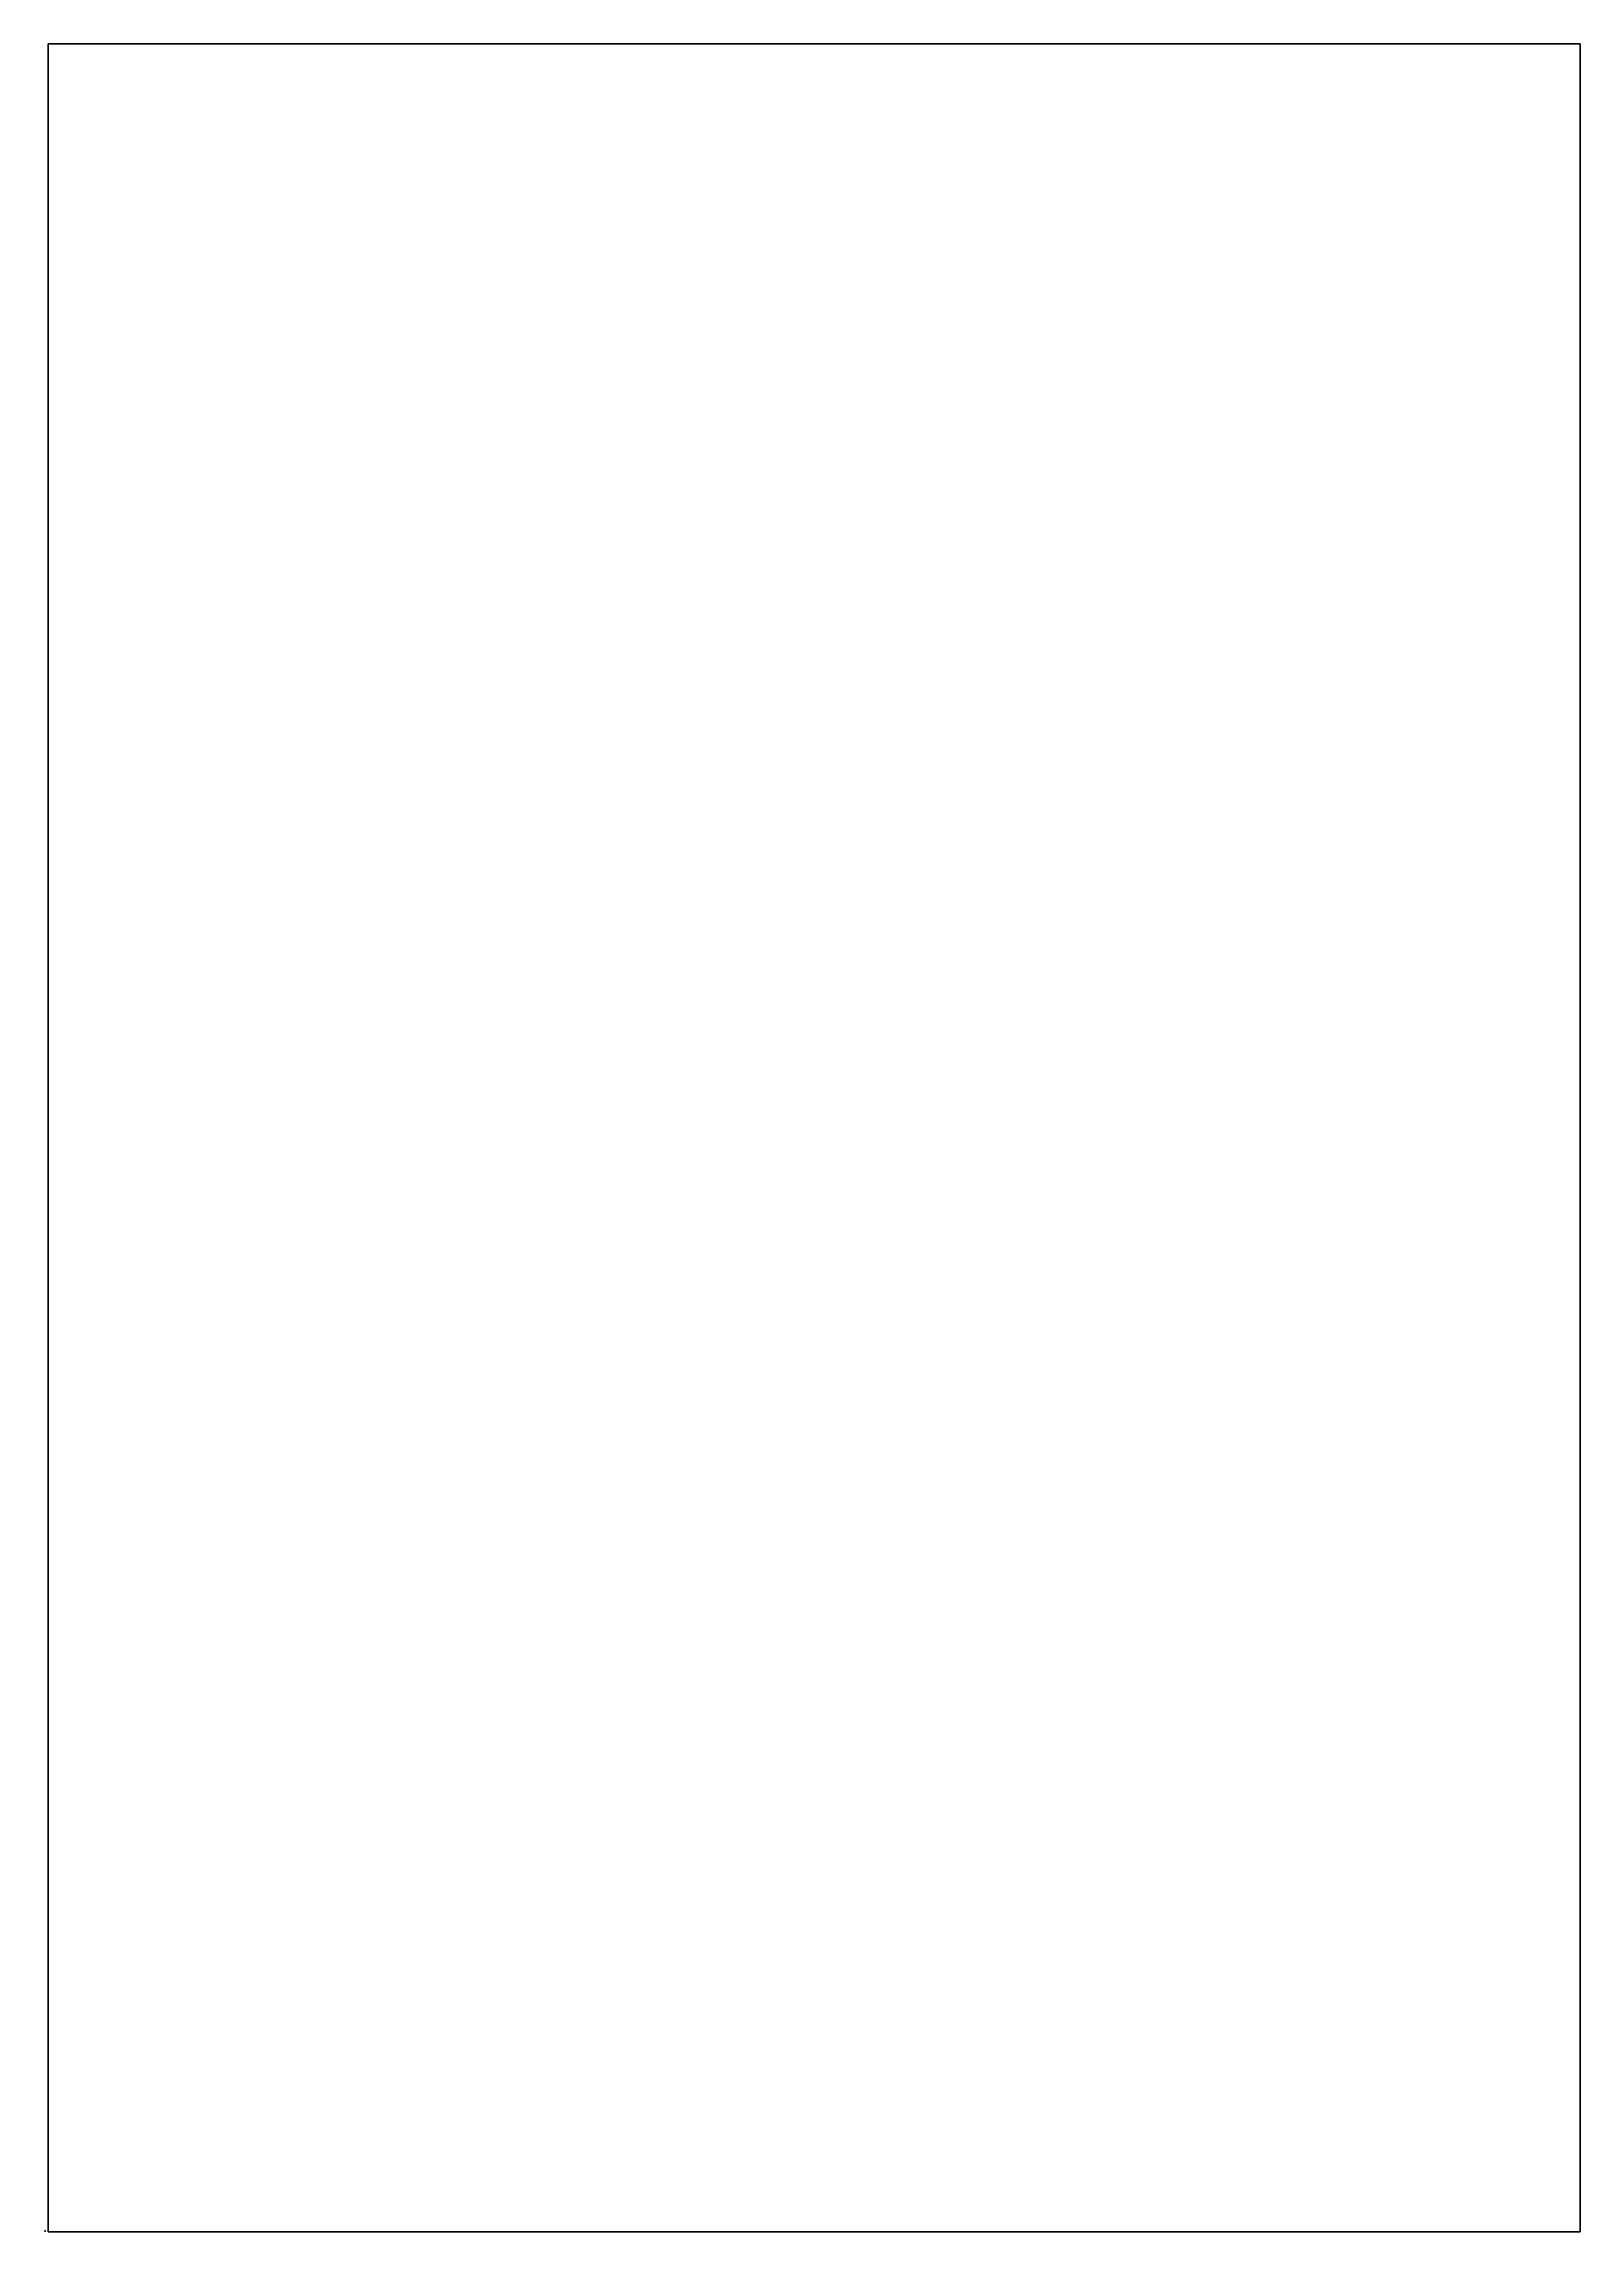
# Model space of a CAD drawing. Header units: metres. Extents: x -2464 to 2450, y -1 to 7000.
import ezdxf

# ---------------------------------------------------------------- set-up
doc = ezdxf.new("R2010")
doc.units = ezdxf.units.M

msp = doc.modelspace()

# ---------------------------------------------------------------- linework, layer by layer
at = {"layer": '1', "color": 3}
for points in [[(-2460.5, 4.5, 0.1), (-2460.5, 4.5), (-2460.5, 3.5), (-2460.5, 3.5, 0.1)], [(-2460.5, 4.5, 0.1), (-2460.5, 4.5), (-2459.5, 3.5), (-2459.5, 3.5, 0.1)], [(-2460, 3, 0.1), (-2460, 3), (-2460.5, 2.13398), (-2460.5, 2.13398, 0.1)], [(-2460, 3, 0.1), (-2460, 3), (-2460, 0), (-2460, 0, 0.1)], [(-2460, 3, 0.1), (-2460, 3), (-2459.5, 2.13398), (-2459.5, 2.13398, 0.1)], [(-2459.5, 4.5, 0.1), (-2459.5, 4.5), (-2459.5, 3.5), (-2459.5, 3.5, 0.1)]]:
    msp.add_3dface(points, dxfattribs=at)
at = {"layer": 'DIVA_PERIMETER_ZONE', "color": 43}
for points in [[(-2450, 7000, 1550), (-2450, 7000, -1550), (2450, 7000, -1550), (2450, 7000, 1550)], [(-2450, 7000, 1550), (-2450, 0, 1550), (-2450, 0, -1550), (-2450, 7000, -1550)], [(2450, 0, 1550), (2450, 0, -1550), (2450, 7000, -1550), (2450, 7000, 1550)], [(2450, 0, 1550), (2450, 0, -1550), (-2450, 0, -1550), (-2450, 0, 1550)]]:
    msp.add_3dface(points, dxfattribs=at)
at = {"layer": 'DIVA_PERIMETER_ZONE', "color": 8}
msp.add_3dface([(2450, 0, -1550), (-2450, 0, -1550), (-2450, 7000, -1550), (2450, 7000, -1550)], dxfattribs=at)
at = {"layer": 'DIVA_PERIMETER_ZONE', "color": 15}
msp.add_3dface([(2450, 7000, 1550), (-2450, 7000, 1550), (-2450, 0, 1550), (2450, 0, 1550)], dxfattribs=at)
at = {"layer": 'DIVA_PERIMETER_ZONE', "color": 143}
msp.add_3dface([(2250, 0, 1500), (2250, 0, -1500), (-2250, 0, -1500), (-2250, 0, 1500)], dxfattribs=at)

doc.saveas('drawing.dxf')
